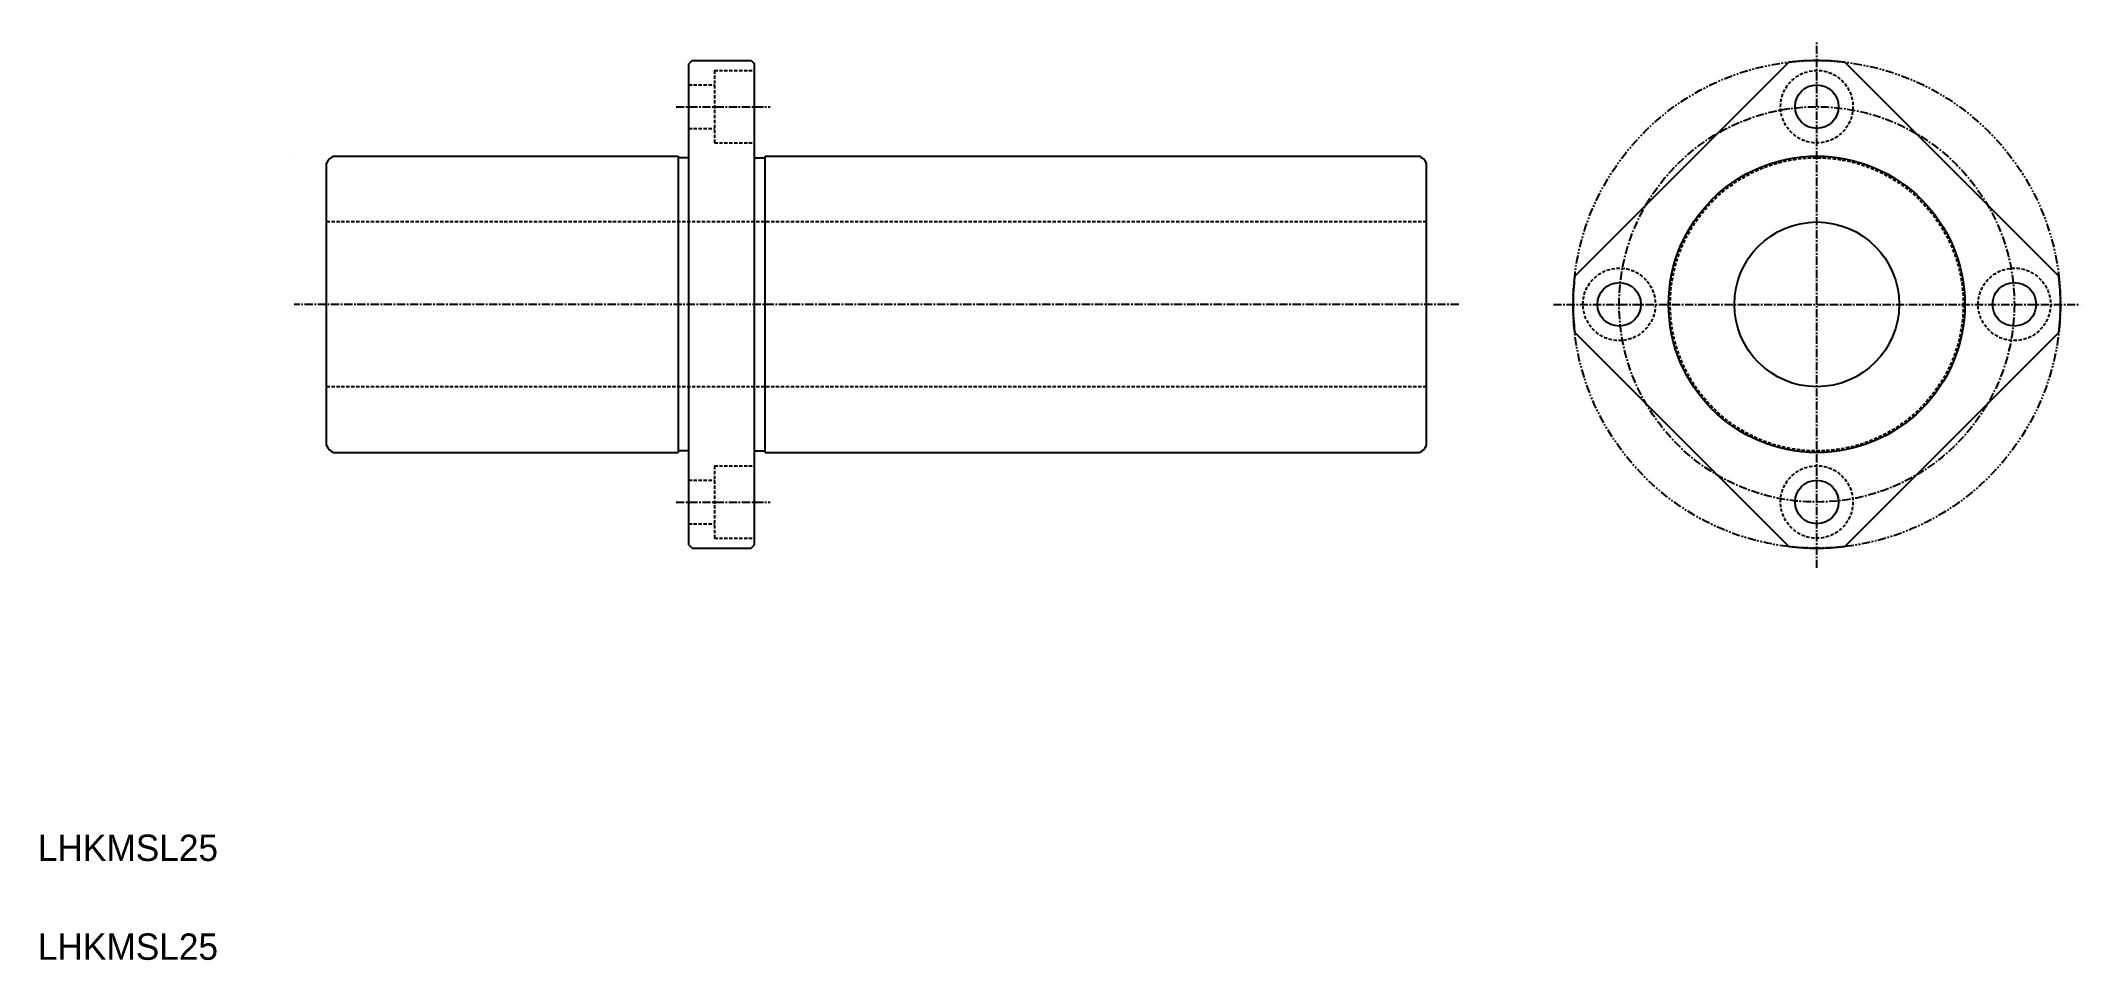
# Model space of a CAD drawing. Extents: x 10 to 320, y 10 to 149.
import ezdxf

# ---------------------------------------------------------------- set-up
doc = ezdxf.new("R2010")
doc.units = 0
for name, pattern in [('CENTER', [2, 1.25, -0.25, 0.25, -0.25]), ('DASHED', [0.75, 0.5, -0.25]), ('PHANTOM', [2.5, 1.25, -0.25, 0.25, -0.25, 0.25, -0.25])]:
    doc.linetypes.add(name, pattern=pattern)
doc.layers.get('0').update_dxf_attribs({"linetype": 'CONTINUOUS'})
doc.layers.add('CENTER', color=1, linetype='CENTER')

msp = doc.modelspace()

# ---------------------------------------------------------------- linework, layer by layer
at = {"color": 7, "linetype": 'CONTINUOUS'}
for p, q in [((109.32, 146.48), (108.82, 145.98)), ((108.82, 72.98), (108.82, 145.98)), ((109.32, 146.48), (118.32, 146.48)), ((118.32, 146.48), (118.82, 145.98)), ((118.82, 72.98), (118.82, 145.98)), ((275.84, 146.23), (243.35, 113.74)), ((316.85, 113.74), (284.36, 146.23)), ((48.07, 131.98), (48.07, 131.98)), ((53.82, 88.07), (53.82, 130.89)), ((54.91, 131.98), (107.22, 131.98)), ((107.22, 131.98), (107.22, 86.98)), ((108.82, 131.73), (107.22, 131.73)), ((118.82, 131.73), (120.42, 131.73)), ((120.42, 131.98), (219.73, 131.98)), ((120.42, 86.98), (120.42, 131.98)), ((220.82, 88.07), (220.82, 130.89)), ((275.84, 72.72), (243.35, 105.22)), ((316.85, 105.22), (284.36, 72.72)), ((54.91, 86.98), (107.22, 86.98)), ((108.82, 87.23), (107.22, 87.23)), ((118.82, 87.23), (120.42, 87.23)), ((120.42, 86.98), (219.73, 86.98)), ((109.32, 72.48), (108.82, 72.98)), ((109.32, 72.48), (118.32, 72.48)), ((118.32, 72.48), (118.82, 72.98))]:
    msp.add_line(p, q, dxfattribs=at)
at = {"color": 3, "linetype": 'DASHED'}
for p, q in [((108.82, 142.78), (112.72, 142.78)), ((112.72, 144.98), (112.72, 133.98)), ((112.72, 144.98), (118.82, 144.98)), ((108.82, 136.18), (112.72, 136.18)), ((112.72, 133.98), (118.82, 133.98)), ((220.82, 121.98), (53.82, 121.98)), ((220.82, 96.98), (53.82, 96.98)), ((112.72, 84.98), (118.82, 84.98)), ((112.72, 84.98), (112.72, 73.98)), ((108.82, 82.78), (112.72, 82.78)), ((108.82, 76.18), (112.72, 76.18)), ((112.72, 73.98), (118.82, 73.98))]:
    msp.add_line(p, q, dxfattribs=at)
at = {"color": 3, "linetype": 'PHANTOM'}
msp.add_circle((280.1, 109.48), 37, dxfattribs=at)
at = {"color": 3, "linetype": 'DASHED'}
for centre, radius in [((280.1, 139.48), 5.5), ((280.1, 109.48), 22.25), ((250.1, 109.48), 5.5), ((310.1, 109.48), 5.5), ((280.1, 79.48), 5.5)]:
    msp.add_circle(centre, radius, dxfattribs=at)
at = {"color": 7, "linetype": 'CONTINUOUS'}
for centre, radius in [((280.1, 139.48), 3.3), ((280.1, 109.48), 22.5), ((280.1, 109.48), 12.5), ((250.1, 109.48), 3.3), ((310.1, 109.48), 3.3), ((280.1, 79.48), 3.3)]:
    msp.add_circle(centre, radius, dxfattribs=at)
for centre, radius, start, end in [((280.1, 109.48), 37, 83.3917, 96.6083), ((55.67, 130.13), 2, 112.3316, 157.6684), ((218.97, 130.13), 2, 22.3316, 67.6684), ((280.1, 109.48), 37, 173.3917, 186.6083), ((280.1, 109.48), 37, 353.3917, 6.6083), ((55.67, 88.83), 2, 202.3316, 247.6684), ((218.97, 88.83), 2, 292.3316, 337.6684), ((280.1, 109.48), 37, 263.3917, 276.6083)]:
    msp.add_arc(centre, radius, start, end, dxfattribs=at)
at = {"layer": 'CENTER', "color": 1, "linetype": 'CENTER'}
for p, q in [((280.1, 69.48), (280.1, 149.48)), ((106.9, 139.48), (121.17, 139.48)), ((225.75, 109.48), (48.92, 109.48)), ((240.1, 109.48), (320.1, 109.48)), ((106.9, 79.48), (121.17, 79.48))]:
    msp.add_line(p, q, dxfattribs=at)
msp.add_circle((280.1, 109.48), 30, dxfattribs=at)

# ---------------------------------------------------------------- texts
at = {"color": 7, "linetype": 'CONTINUOUS'}
for p in [(10, 25), (10, 10)]:
    msp.add_text('LHKMSL25', height=4, dxfattribs=at).set_placement(p)

doc.saveas('drawing.dxf')
